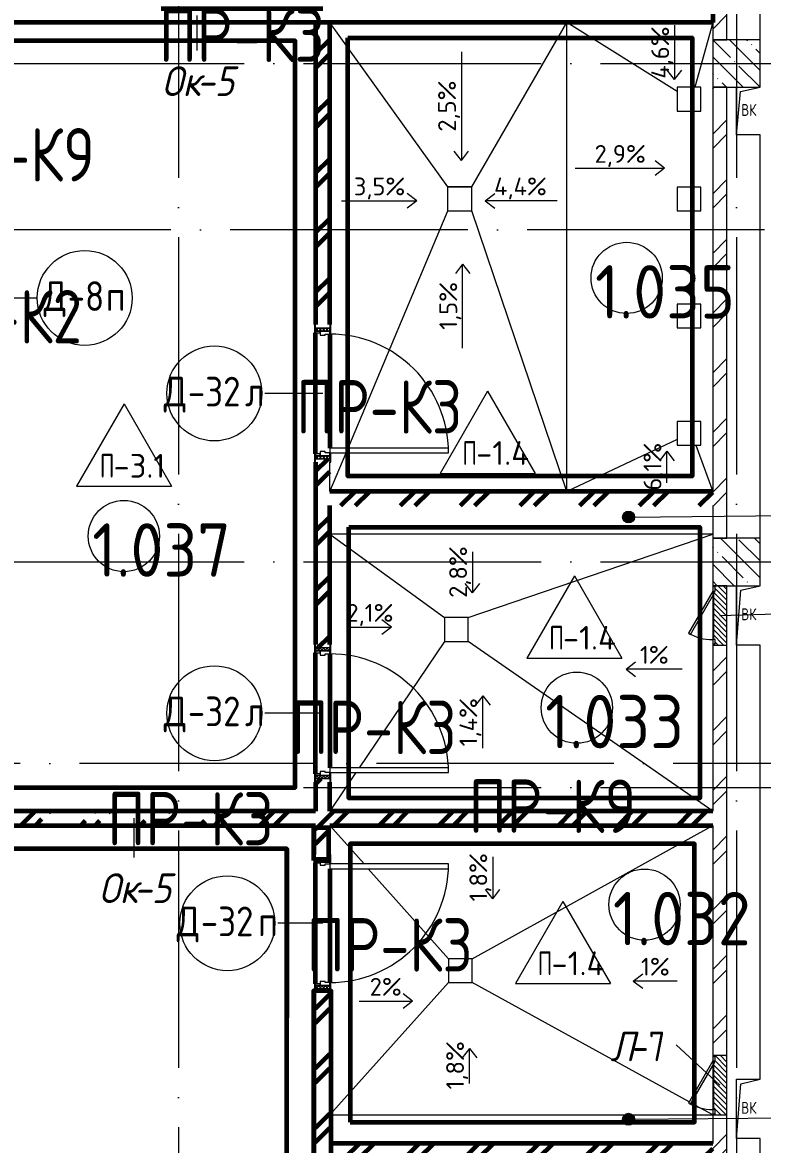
# Model space of a CAD drawing. Header units: millimetres. Extents: x -592259 to 288321, y -552984 to 293768.
# Drawn here: x 119874 to 126108, y 23415 to 32872 of the extents above; entities that cross this region are included whole.
import ezdxf

# ---------------------------------------------------------------- set-up
doc = ezdxf.new("R2010")
doc.units = ezdxf.units.MM
doc.linetypes.add('ADSK_Линия сетки', pattern=[2500, 2000, -250, 0, -250])
doc.linetypes.add('ADSK_Невидимые', pattern=[500, 300, -200])
for name, color, linetype, lineweight in [('0) кирпич', 30, 'Continuous', 60), ('2)Фархверки', 40, 'Continuous', 30), ('3) Перемычки готовы', 3, 'Continuous', 30), ('4.1) Штук. 3 вып', 6, 'Continuous', 60), ('4.1.1) Штук.  швы3 вып.', 6, 'Continuous', 60), ('4.2) Штук 4 вып', 6, 'Continuous', 60), ('A-AREA-____-IDEN', 250, 'Continuous', 9), ('A-DETL-____-HDLN', 250, 'ADSK_Невидимые', 9), ('A-DETL-GENF-OTLN', 250, 'Continuous', 5), ('A-DOOR-____-IDEN', 250, 'Continuous', 9), ('A-DOOR-____-MCUT', 250, 'Continuous', 5), ('A-DOOR-____-OTLN', 250, 'Continuous', 5), ('A-DOOR-FRAM-MCUT', 250, 'Continuous', 5), ('A-DOOR-FRAM-OTLN', 250, 'Continuous', 5), ('A-FLOR-____-IDEN', 250, 'Continuous', 9), ('A-FLOR-____-OTLN', 250, 'Continuous', 9), ('A-GENM-____-MCUT', 250, 'Continuous', 25), ('A-GENM-____-OTLN', 250, 'Continuous', 9), ('A-GLAZ-____-IDEN', 250, 'Continuous', 9), ('A-GLAZ-____-OTLN', 250, 'Continuous', 5), ('A-WALL-____-MCUT', 250, 'Continuous', 13), ('A-WALL-____-PATT', 250, 'Continuous', 13), ('G-____-____-DIMS', 250, 'Continuous', 9), ('G-____-____-TEXT', 250, 'Continuous', 9), ('S-COLS-____-MCUT', 250, 'Continuous', 25), ('S-COLS-____-OTLN', 250, 'Continuous', 9), ('S-GRID-____-OTLN', 250, 'Continuous', 9)]:
    doc.layers.add(name, color=color, linetype=linetype, lineweight=lineweight)
doc.styles.add('GOST Common_1', font='', dxfattribs={"width": 0.9, "height": 250})
doc.styles.add('ISOCPEUR', font='isocpeur.ttf', dxfattribs={"width": 0.8, "height": 100})
doc.styles.add('ISOCPEUR_1', font='isocpeur.ttf', dxfattribs={"width": 0.9, "height": 250})
doc.styles.add('ISOCPEUR_2', font='isocpeur.ttf', dxfattribs={"height": 160})
doc.styles.add('ISOCPEUR_3', font='isocpeur.ttf', dxfattribs={"height": 250})
doc.styles.add('ISOCPEUR_I', font='isocpeui.ttf', dxfattribs={"width": 0.9, "height": 12.5})
doc.styles.add('ISOCPEUR_I_1', font='ГОСТ тип А.ttf', dxfattribs={"height": 2500})
doc.styles.get('GOST Common_1').set_extended_font_data('GOST Common')
pattern_1 = [(45, (12287.9, -0.0006), (-251.4472, 251.4472), []), (45, (12287.9, 381), (-251.4472, 251.4472), [])]
pattern_2 = [(135, (1751.41, 124.685), (-14.14214, -14.14214), []), (225, (1751.41, 124.685), (14.14214, -14.14214), [])]
pattern_3 = [(45, (-371.384, 124.685), (-14.1421, 14.1421), []), (135, (-371.384, 124.685), (-14.1421, -14.1421), [])]
pattern_4 = [(135, (12287.91, -0.0006), (-142.5612, -142.5612), []), (135, (12430.48, -0.0006), (-142.5612, -142.5612), [252.016, -50.403, 3.353, -47.05])]
pattern_5 = [(45, (125, 0), (-22.6274, 22.6274), [])]

# ---------------------------------------------------------------- blocks, each defined once
blk = doc.blocks.new('Дверь_СКБ_1Ст_Внутренняя - Д-32л_1100x2100h_Душ-42648193-АР1_Маркировочный план 1 этажа С2и3')
at = {"layer": 'A-DOOR-____-OTLN'}
h = blk.add_hatch(dxfattribs=at)
h.set_pattern_fill('FP_12', color=256, style=0, pattern_type=2)
h.set_pattern_definition(pattern_2)
h.paths.add_polyline_path([(562.5, 60), (537.5, 60), (537.5, -60), (562.5, -60)])
at = {"layer": 'A-DOOR-FRAM-OTLN'}
h = blk.add_hatch(dxfattribs=at)
h.set_pattern_fill('FP_13', color=256, style=0, pattern_type=2)
h.set_pattern_definition(pattern_3)
h.paths.add_polyline_path([(-512.5, -60), (-512.5, 60), (-537.5, 60), (-537.5, -60)])
at = {"layer": 'A-DOOR-____-MCUT'}
for p, q in [((512.5, 1060), (472.5, 1060)), ((472.5, 1060), (472.5, 60)), ((512.5, 60), (512.5, 1060)), ((472.5, 60), (512.5, 60))]:
    blk.add_line(p, q, dxfattribs=at)
at = {"layer": 'A-DOOR-____-OTLN'}
blk.add_arc((512.5, 60), 1000, 90, 180, dxfattribs=at)
at = {"layer": 'A-DOOR-FRAM-MCUT'}
for p, q in [((-497.5, 68), (-567.5, 68)), ((-567.5, 68), (-567.5, 60)), ((-567.5, 60), (-497.5, 60)), ((-512.5, 60), (-537.5, 60)), ((-537.5, 60), (-537.5, -60)), ((-487.5, 60), (-512.5, 60)), ((-512.5, 60), (-512.5, -20)), ((-512.5, -60), (-512.5, 60)), ((-497.5, 60), (-512.5, 60)), ((-512.5, 60), (-512.5, 59)), ((-512.5, 59), (-497.5, 59)), ((-497.5, 60), (-497.5, 68)), ((-497.5, 59), (-497.5, 60)), ((-487.5, 20), (-487.5, 60)), ((-477.5, 20), (-487.5, 20)), ((-477.5, -20), (-477.5, 20)), ((512.5, 20), (502.5, 20)), ((502.5, 20), (502.5, -20)), ((512.5, 60), (512.5, 20)), ((537.5, 60), (512.5, 60)), ((592.5, 68), (522.5, 68)), ((522.5, 68), (522.5, 60)), ((537.5, 60), (522.5, 60)), ((522.5, 60), (522.5, 59)), ((522.5, 60), (592.5, 60)), ((522.5, 59), (537.5, 59)), ((537.5, -20), (537.5, 60)), ((562.5, 60), (537.5, 60)), ((537.5, 60), (537.5, -60)), ((537.5, 59), (537.5, 60)), ((562.5, -60), (562.5, 60)), ((592.5, 60), (592.5, 68)), ((-497.5, -60), (-567.5, -60)), ((-567.5, -60), (-567.5, -68)), ((-567.5, -68), (-497.5, -68)), ((-537.5, -60), (-512.5, -60)), ((-512.5, -20), (-477.5, -20)), ((-497.5, -20), (-512.5, -20)), ((-512.5, -20), (-512.5, -60)), ((-512.5, -60), (-497.5, -60)), ((-497.5, -60), (-497.5, -20)), ((-497.5, -68), (-497.5, -60)), ((502.5, -20), (537.5, -20)), ((537.5, -20), (522.5, -20)), ((522.5, -20), (522.5, -60)), ((522.5, -60), (537.5, -60)), ((592.5, -60), (522.5, -60)), ((522.5, -60), (522.5, -68)), ((522.5, -68), (592.5, -68)), ((537.5, -60), (537.5, -20)), ((537.5, -60), (562.5, -60)), ((592.5, -68), (592.5, -60))]:
    blk.add_line(p, q, dxfattribs=at)
blk = doc.blocks.new('Дверь_СКБ_1Ст_Внутренняя - Д-32п_1100x2100h_Душ-42648261-АР1_Маркировочный план 1 этажа С2и3')
at = {"layer": 'A-DOOR-____-OTLN'}
h = blk.add_hatch(dxfattribs=at)
h.set_pattern_fill('FP_12', color=256, style=0, pattern_type=2)
h.set_pattern_definition(pattern_2)
h.paths.add_polyline_path([(562.5, 60), (537.5, 60), (537.5, -60), (562.5, -60)])
at = {"layer": 'A-DOOR-FRAM-OTLN'}
h = blk.add_hatch(dxfattribs=at)
h.set_pattern_fill('FP_13', color=256, style=0, pattern_type=2)
h.set_pattern_definition(pattern_3)
h.paths.add_polyline_path([(-512.5, 60), (-537.5, 60), (-537.5, -60), (-512.5, -60)])
at = {"layer": 'A-DOOR-____-MCUT'}
for p, q in [((-487.5, 1060), (-487.5, 60)), ((-447.5, 1060), (-487.5, 1060)), ((-447.5, 60), (-447.5, 1060)), ((-487.5, 60), (-447.5, 60))]:
    blk.add_line(p, q, dxfattribs=at)
at = {"layer": 'A-DOOR-____-OTLN'}
blk.add_arc((-487.5, 60), 1000, 360, 90, dxfattribs=at)
at = {"layer": 'A-DOOR-FRAM-MCUT'}
for p, q in [((-497.5, 68), (-567.5, 68)), ((-567.5, 68), (-567.5, 60)), ((-567.5, 60), (-497.5, 60)), ((-512.5, 60), (-537.5, 60)), ((-537.5, 60), (-537.5, -60)), ((-487.5, 60), (-512.5, 60)), ((-512.5, 60), (-512.5, -20)), ((-512.5, -60), (-512.5, 60)), ((-497.5, 60), (-512.5, 60)), ((-512.5, 60), (-512.5, 59)), ((-512.5, 59), (-497.5, 59)), ((-497.5, 60), (-497.5, 68)), ((-497.5, 59), (-497.5, 60)), ((-487.5, 20), (-487.5, 60)), ((-477.5, 20), (-487.5, 20)), ((-477.5, -20), (-477.5, 20)), ((512.5, 20), (502.5, 20)), ((502.5, 20), (502.5, -20)), ((512.5, 60), (512.5, 20)), ((537.5, 60), (512.5, 60)), ((592.5, 68), (522.5, 68)), ((522.5, 68), (522.5, 60)), ((537.5, 60), (522.5, 60)), ((522.5, 60), (522.5, 59)), ((522.5, 60), (592.5, 60)), ((522.5, 59), (537.5, 59)), ((537.5, -20), (537.5, 60)), ((562.5, 60), (537.5, 60)), ((537.5, 60), (537.5, -60)), ((537.5, 59), (537.5, 60)), ((562.5, -60), (562.5, 60)), ((592.5, 60), (592.5, 68)), ((-497.5, -60), (-567.5, -60)), ((-567.5, -60), (-567.5, -68)), ((-567.5, -68), (-497.5, -68)), ((-537.5, -60), (-512.5, -60)), ((-512.5, -20), (-477.5, -20)), ((-497.5, -20), (-512.5, -20)), ((-512.5, -20), (-512.5, -60)), ((-512.5, -60), (-497.5, -60)), ((-497.5, -60), (-497.5, -20)), ((-497.5, -68), (-497.5, -60)), ((502.5, -20), (537.5, -20)), ((537.5, -20), (522.5, -20)), ((522.5, -20), (522.5, -60)), ((522.5, -60), (537.5, -60)), ((592.5, -60), (522.5, -60)), ((522.5, -60), (522.5, -68)), ((522.5, -68), (592.5, -68)), ((537.5, -60), (537.5, -20)), ((537.5, -60), (562.5, -60)), ((592.5, -68), (592.5, -60))]:
    blk.add_line(p, q, dxfattribs=at)
blk = doc.blocks.new('_Wn_-As_OpeningMEP_floor__Rectangular - _Wn_-As_OpeningMEP_floor__Rectangular-34705337-АР1_Маркировочный план 1 этажа С2и3')
at = {"layer": 'A-DETL-GENF-OTLN', "lineweight": 5}
for p, q in [((-100, -150), (-64.6, 214.6)), ((-64.6, 214.6), (100, 250))]:
    blk.add_line(p, q, dxfattribs=at)
blk = doc.blocks.new('_Wn_-As_OpeningMEP_floor__Rectangular - _Wn_-As_OpeningMEP_floor__Rectangular-34705469-АР1_Маркировочный план 1 этажа С2и3')
at = {"layer": 'A-DETL-GENF-OTLN', "lineweight": 5}
for p, q in [((-62.2, 262.2), (100, 300)), ((-100, -200), (-62.2, 262.2))]:
    blk.add_line(p, q, dxfattribs=at)
blk = doc.blocks.new('АР_Люк - ЛРС_ВК_500х400_наружный_NCS S 1000-N-V133-АР1_Маркировочный план 1 этажа С2и3')
at = {"layer": 'A-DOOR-____-OTLN'}
h = blk.add_hatch(dxfattribs=at)
h.set_pattern_fill('FP_148', color=256, style=0, pattern_type=2)
h.set_pattern_definition(pattern_5)
h.paths.add_polyline_path([(-125, 50), (-124, -60), (375, -60), (375, 60), (365, 60), (365, 40), (330, 40), (330, 60), (320, 42.7), (290, 60), (-80, 60), (-80, 40), (-115, 40), (-115, 60), (-125, 60), (-125, 53)])
at = {"layer": 'A-DETL-GENF-OTLN', "lineweight": 5}
for p, q in [((375, 60), (-125, 60)), ((-125, 60), (-125, -60)), ((375, -60), (375, 60)), ((-125, -60), (375, -60))]:
    blk.add_line(p, q, dxfattribs=at)
at = {"layer": 'A-DOOR-____-MCUT', "lineweight": 5}
for p, q in [((-25.1, 265), (-35.1, 247.7)), ((-35.1, 247.7), (320, 42.7)), ((330, 60), (-25.1, 265)), ((-80, 60), (-115, 60)), ((-115, 60), (-115, 40)), ((-115, 40), (-80, 40)), ((-80, 40), (-80, 60)), ((320, 42.7), (330, 60)), ((365, 60), (330, 60)), ((330, 60), (330, 40)), ((330, 40), (365, 40)), ((365, 40), (365, 60))]:
    blk.add_line(p, q, dxfattribs=at)
blk.add_arc((330, 60), 410, 150, 180, dxfattribs=at)
at = {"layer": 'A-DOOR-____-OTLN'}
blk.add_line((330, 60), (-25.1, 265), dxfattribs=at)
blk = doc.blocks.new('ASML_АР_Отделка Люка - ВО Отделка люков_Грунтовка 0_Шпатлевка 0_Окраска 0_0-42722003-АР1_Маркировочный план 1 этажа С2и3')
at = {"layer": 'A-GENM-____-MCUT', "lineweight": 5}
for p, q in [((-240, 3), (-250, 3)), ((-250, 3), (-250, 0)), ((177.1, 3), (-205, 3)), ((205, 3), (201, 3)), ((250, 3), (240, 3)), ((250, 0), (250, 3)), ((-250, 0), (-240, 0)), ((-205, 0), (182.3, 0)), ((199.2, 0), (205, 0)), ((240, 0), (250, 0))]:
    blk.add_line(p, q, dxfattribs=at)
blk = doc.blocks.new('АР_Люк - ЛРС_ВК_500х400_наружный_NCS S 1000-N-V134-АР1_Маркировочный план 1 этажа С2и3')
at = {"layer": 'A-DOOR-____-OTLN'}
h = blk.add_hatch(dxfattribs=at)
h.set_pattern_fill('FP_148', color=256, style=0, pattern_type=2)
h.set_pattern_definition(pattern_5)
h.paths.add_polyline_path([(-125, -60), (375, -60), (375, 60), (365, 60), (365, 40), (330, 40), (330, 60), (320, 42.7), (290, 60), (-80, 60), (-80, 40), (-115, 40), (-115, 60), (-125, 60), (-125, 19.6)])
at = {"layer": 'A-DETL-GENF-OTLN', "lineweight": 5}
for p, q in [((375, 60), (-125, 60)), ((-125, 60), (-125, -60)), ((375, -60), (375, 60)), ((-125, -60), (375, -60))]:
    blk.add_line(p, q, dxfattribs=at)
at = {"layer": 'A-DOOR-____-MCUT', "lineweight": 5}
for p, q in [((-25.1, 265), (-35.1, 247.7)), ((-35.1, 247.7), (320, 42.7)), ((330, 60), (-25.1, 265)), ((-80, 60), (-115, 60)), ((-115, 60), (-115, 40)), ((-115, 40), (-80, 40)), ((-80, 40), (-80, 60)), ((320, 42.7), (330, 60)), ((365, 60), (330, 60)), ((330, 60), (330, 40)), ((330, 40), (365, 40)), ((365, 40), (365, 60))]:
    blk.add_line(p, q, dxfattribs=at)
blk.add_arc((330, 60), 410, 150, 180, dxfattribs=at)
at = {"layer": 'A-DOOR-____-OTLN'}
blk.add_line((330, 60), (-25.1, 265), dxfattribs=at)
blk = doc.blocks.new('AAR_СКБ_Марка_Помещения_мал - Номер-28977439-АР1_Маркировочный план 1 этажа С2и3')
at = {"layer": 'A-AREA-____-IDEN'}
blk.add_circle((-0.028, 0), 3, dxfattribs=at)
blk = doc.blocks.new('AAR_СКБ_Марка_Перекрытия - Марка пола-17325028-АР1_Маркировочный план 1 этажа С2и3')
at = {"layer": 'A-FLOR-____-IDEN'}
for p, q in [((0, 6.932), (-4.002, 0)), ((0, 6.932), (4.002, 0)), ((-4.002, 0), (4.002, 0))]:
    blk.add_line(p, q, dxfattribs=at)
blk = doc.blocks.new('ADSK_Марка_Дверь - Типоразмер_ADSK_Марка-30565456-АР1_Маркировочный план 1 этажа С2и3')
at = {"layer": 'A-DOOR-____-IDEN'}
blk.add_circle((0, 0), 4, dxfattribs=at)

msp = doc.modelspace()

# ---------------------------------------------------------------- hatches: boundary and pattern name
at = {"layer": '0) кирпич'}
h = msp.add_hatch(dxfattribs=at)
h.set_pattern_fill('FP_4', color=256, style=0, pattern_type=2)
h.set_pattern_definition(pattern_1)
h.paths.add_polyline_path([(122462.9138, 19225), (122462.9138, 19614.9994), (122342.9138, 19614.8316), (122342.9138, 19225)])
h.paths.add_polyline_path([(122462.9138, 20714.9994), (122462.9138, 24729.9994), (122342.9138, 24729.9994), (122342.9138, 20714.9994), (122435.6441, 20714.9994)])
h.paths.add_polyline_path([(122342.9138, 25829.9994), (122462.9138, 25829.9994), (122462.9138, 26105), (122342.9138, 26105), (122342.9138, 25859.9994)])
h.paths.add_polyline_path([(122342.9138, 26225), (122462.9138, 26225), (122462.9138, 26499.9994), (122342.9138, 26499.9994), (122342.9138, 26229.4651)])
h.paths.add_polyline_path([(122462.9138, 27599.9994), (122462.9138, 29194.9994), (122342.9138, 29194.9994), (122342.9138, 27599.9994)])
h.paths.add_polyline_path([(122342.9138, 30294.9994), (122462.9138, 30294.9994), (122462.9138, 32869.9994), (122342.9138, 32869.9994), (122342.9138, 30324.9994)])
h = msp.add_hatch(dxfattribs=at)
h.set_pattern_fill('FP_4', color=256, style=0, pattern_type=2)
h.set_pattern_definition(pattern_1)
h.paths.add_polyline_path([(124909.4079, 28799.9994), (125687.9144, 28799.9994), (125687.9144, 28919.9994), (122462.9138, 28919.9994), (122462.9138, 28799.9994), (124499.0987, 28799.9994)])
h = msp.add_hatch(dxfattribs=at)
h.set_pattern_fill('FP_4', color=256, style=0, pattern_type=2)
h.set_pattern_definition(pattern_1)
h.paths.add_polyline_path([(123662.9138, 26105), (125687.9144, 26105), (125687.9144, 26225), (119042.9138, 26225), (119042.9138, 26105), (123629.6001, 26105)])
h.paths.add_polyline_path([(117391.1526, 26105), (117942.9138, 26105), (117942.9138, 26225), (117187.8919, 26225), (117187.8919, 26105), (117203.3127, 26105)])
h.paths.add_polyline_path([(121517.9138, 26145), (120037.9138, 26145), (120037.9138, 26215), (121587.9138, 26215), (121587.9138, 26145)])
h = msp.add_hatch(dxfattribs=at)
h.set_pattern_fill('FP_4', color=256, style=0, pattern_type=2)
h.set_pattern_definition(pattern_1)
h.paths.add_polyline_path([(124909.4079, 23304.9994), (125687.9144, 23304.9994), (125687.9144, 23424.9994), (122462.9138, 23424.9994), (122462.9138, 23304.9994), (124068.7362, 23304.9994)])
at = {"layer": 'A-WALL-____-PATT', "lineweight": 15, "true_color": 0x000000}
h = msp.add_hatch(dxfattribs=at)
h.set_pattern_fill('FP_4', color=18, style=0, pattern_type=2)
h.set_pattern_definition(pattern_1)
h.paths.add_polyline_path([(125807.9144, 19424.9994), (125807.9144, 22424.9994), (125687.9144, 22424.9994), (125687.9144, 19424.9994)])
h.paths.add_polyline_path([(125687.9144, 22824.9994), (125807.9143, 22825), (125807.9144, 23664.9994), (125687.9144, 23664.9994), (125687.9144, 22953.0468)])
h.paths.add_polyline_path([(125687.9144, 24164.9994), (125807.9144, 24164.9994), (125807.9144, 27624.9994), (125687.9144, 27624.9994), (125687.9144, 24779.9994)])
h.paths.add_polyline_path([(125687.9144, 28524.9994), (125807.9144, 28524.9994), (125807.9144, 32324.9994), (125687.9144, 32324.9678), (125687.9144, 28559.9994)])
h.paths.add_polyline_path([(125756.261, 32724.9994), (125807.9144, 32724.9994), (125807.9144, 34855), (125687.9144, 34855), (125687.9144, 32724.9994), (125725.2662, 32724.9994)])
h.paths.add_polyline_path([(125697.9144, 35355), (125807.9144, 35355), (125807.9141, 35574.9994), (125687.9144, 35574.9994), (125687.9144, 35355), (125694.9144, 35355)])
at = {"layer": 'G-____-____-TEXT', "true_color": 0x000000}
h = msp.add_hatch(color=18, dxfattribs=at)
edge = h.paths.add_edge_path()
edge.add_arc((124979.1334, 28703.4397), 50, 0, 360)
h = msp.add_hatch(color=18, dxfattribs=at)
edge = h.paths.add_edge_path()
edge.add_arc((124979.1334, 23628.4397), 50, 0, 360)
at = {"layer": 'S-COLS-____-OTLN', "lineweight": 5, "true_color": 0x000000}
h = msp.add_hatch(dxfattribs=at)
h.set_pattern_fill('FP_1', color=18, style=0, pattern_type=2)
h.set_pattern_definition(pattern_4)
h.paths.add_polyline_path([(125807.9144, 32324.9994), (126087.8913, 32324.9994), (126087.8919, 32724.9994), (125687.8919, 32724.9994), (125687.9144, 32324.9994)])
h = msp.add_hatch(dxfattribs=at)
h.set_pattern_fill('FP_1', color=18, style=0, pattern_type=2)
h.set_pattern_definition(pattern_4)
h.paths.add_polyline_path([(125739.4814, 28124.9994), (126087.8919, 28124.9994), (126087.8919, 28524.9994), (125687.8919, 28524.9994), (125687.9144, 28124.9994), (125697.9144, 28124.9994)])

# ---------------------------------------------------------------- linework, layer by layer
at = {"layer": '0) кирпич'}
for p, q in [((122342.9138, 32869.9994), (122342.9138, 30324.9994)), ((122462.9138, 30324.9994), (122462.9138, 32869.9994)), ((122342.9138, 29234.9994), (122342.9138, 30254.9994)), ((122462.9138, 30244.9994), (122462.9138, 29284.9994)), ((122342.9138, 29164.9994), (122342.9138, 27629.9994)), ((125687.9144, 28919.9994), (122462.9138, 28919.9994)), ((122462.9138, 27629.9994), (122462.9138, 28799.9994)), ((122342.9138, 26539.9994), (122342.9138, 27559.9994)), ((122462.9138, 27549.9994), (122462.9138, 26589.9994)), ((122342.9138, 26469.9994), (122342.9138, 26225)), ((122462.9138, 26225), (122462.9138, 26469.9994)), ((122342.9138, 26225), (119462.9138, 26225)), ((125687.9144, 26225), (122462.9138, 26225)), ((119072.9138, 26105), (122342.9138, 26105)), ((122462.9138, 26105), (125687.9144, 26105)), ((122342.9138, 24769.9994), (122342.9138, 25789.9994)), ((122462.9138, 25739.9994), (122462.9138, 24779.9994)), ((125687.9144, 23424.9994), (122462.9138, 23424.9994))]:
    msp.add_line(p, q, dxfattribs=at)
for points in [[(125687.9144, 32869.9994), (119462.9138, 32869.9994), (119462.9138, 32989.9994), (125687.9144, 32989.9994)], [(122326.9138, 25809.9994), (122454.9138, 25809.9994), (122454.9138, 26085), (122326.9138, 26085)], [(122326.9138, 20694.9994), (122474.9138, 20694.9994), (122474.9138, 24709.9994), (122326.9138, 24709.9994)]]:
    msp.add_lwpolyline(points, close=True, dxfattribs=at)
at = {"layer": '4.1) Штук. 3 вып'}
msp.add_lwpolyline([(117558.8204, 19464.9994), (122099.955, 19464.9994), (122099.955, 25906.1101), (117558.8204, 25906.1101)], close=True, dxfattribs=at)
at = {"layer": '4.1.1) Штук.  швы3 вып.'}
msp.add_lwpolyline([(122099.955, 25906.1101), (122099.955, 24481.7348)], dxfattribs=at)
at = {"layer": '4.2) Штук 4 вып'}
for points in [[(122613.6493, 32742.7997), (125514.8326, 32742.7997), (125514.8326, 29048.9995), (122613.6493, 29048.9995)], [(119575.2495, 26425), (122169.9879, 26425), (122169.9879, 32717.7487), (119575.2495, 32717.7487)], [(122623.3187, 28618.6907), (125579.7989, 28618.6907), (125579.7989, 26334.7133), (122623.3187, 26334.7133)], [(122633.1879, 23604.1853), (125535.8828, 23604.1853), (125535.8828, 25948.4163), (122633.1879, 25948.4163)]]:
    msp.add_lwpolyline(points, close=True, dxfattribs=at)
at = {"layer": 'A-DETL-____-HDLN', "color": 18, "true_color": 0x000000}
msp.add_line((123457.8546, 31485.2517), (123657.8546, 31485.2517), dxfattribs=at)
at = {"layer": 'A-DOOR-____-IDEN', "color": 18, "true_color": 0x000000}
for p, q in [((119402.9138, 30549.9994), (119998.6773, 30549.9994)), ((122402.9138, 29744.9994), (121916.1048, 29744.9994)), ((125747.9144, 27874.9994), (126755.557, 27904.5229)), ((122402.9138, 27049.9994), (121916.1048, 27049.9994)), ((122402.9138, 25279.9994), (122025.2069, 25279.9994)), ((125747.9144, 23914.9994), (125380.1776, 24256.0854))]:
    msp.add_line(p, q, dxfattribs=at)
at = {"layer": 'A-FLOR-____-OTLN', "color": 18, "lineweight": 5, "true_color": 0x000000}
for p, q in [((126087.8919, 32724.9994), (126087.8919, 35574.9994)), ((125387.9144, 32324.9678), (125387.9144, 32124.9678)), ((125587.9144, 32324.9678), (125387.9144, 32324.9678)), ((125587.9144, 32124.9678), (125587.9144, 32324.9678)), ((125887.9141, 31924.9836), (125887.9141, 32324.9836)), ((125387.9144, 32124.9678), (125587.9144, 32124.9678)), ((126087.8919, 31924.9836), (125887.9141, 31924.9836)), ((126087.8919, 28524.9994), (126087.8919, 31924.9836)), ((123457.8546, 31285.2517), (123457.8546, 31485.2517)), ((123657.8546, 31485.2517), (123457.8546, 31485.2517)), ((123657.8546, 31285.2517), (123657.8546, 31485.2517)), ((125387.9144, 31484.4397), (125387.9144, 31284.4397)), ((125587.9144, 31484.4397), (125387.9144, 31484.4397)), ((125587.9144, 31284.4397), (125587.9144, 31484.4397)), ((123457.8546, 31285.2517), (123657.8546, 31285.2517)), ((125387.9144, 31284.4397), (125587.9144, 31284.4397)), ((125387.9144, 30496.9397), (125387.9144, 30296.9397)), ((125587.9144, 30496.9397), (125387.9144, 30496.9397)), ((125587.9144, 30296.9397), (125587.9144, 30496.9397)), ((125387.9144, 30296.9397), (125587.9144, 30296.9397)), ((125387.9144, 29509.4397), (125387.9144, 29309.4397)), ((125587.9144, 29509.4397), (125387.9144, 29509.4397)), ((125587.9144, 29309.4397), (125587.9144, 29509.4397)), ((125387.9144, 29309.4397), (125587.9144, 29309.4397)), ((125687.9144, 28559.9994), (122462.9138, 28559.9994)), ((125887.8919, 27624.9998), (125887.8919, 28124.9994)), ((123629.6001, 27855.7122), (123429.6001, 27855.7122)), ((123429.6001, 27855.7122), (123429.6001, 27655.7122)), ((123629.6001, 27655.7122), (123629.6001, 27855.7122)), ((123429.6001, 27655.7122), (123629.6001, 27655.7122)), ((126087.8919, 27624.9998), (125887.8919, 27624.9998)), ((126087.9646, 23965.2976), (126087.8919, 27624.9998)), ((123662.9138, 24979.9994), (123462.9138, 24979.9994)), ((123462.9138, 24979.9994), (123462.9138, 24779.9994)), ((123662.9138, 24779.9994), (123662.9138, 24979.9994)), ((123462.9138, 24779.9994), (123662.9138, 24779.9994)), ((125887.9646, 23465.298), (125887.9646, 23965.2976)), ((125887.9646, 23965.2976), (126087.9646, 23965.2976)), ((122462.9138, 23664.9994), (125687.9144, 23664.9994)), ((126087.9646, 23465.298), (125887.9646, 23465.298)), ((126087.8985, 19424.9994), (126087.9646, 23465.298))]:
    msp.add_line(p, q, dxfattribs=at)
at = {"layer": 'A-FLOR-____-OTLN', "color": 18, "true_color": 0x000000}
for p, q in [((123457.8546, 31485.2517), (122462.9138, 32869.9994)), ((123657.8546, 31485.2517), (124458.4794, 32869.9994)), ((124458.4794, 28919.9994), (124458.4794, 32869.9994)), ((125387.9144, 32288.4315), (124458.4794, 32869.9994)), ((125687.9144, 32869.9994), (125538.584, 32324.9678)), ((125507.9883, 32124.9678), (125507.9883, 31484.4397)), ((122616.4507, 29284.9994), (123457.8546, 31285.2517)), ((124458.4794, 28919.9994), (123657.8546, 31285.2517)), ((125507.9883, 31284.4397), (125507.9883, 30496.9397)), ((125507.9883, 30296.9397), (125507.9883, 29509.4397)), ((125387.9144, 29356.8605), (124458.4794, 28919.9994)), ((122462.9138, 28919.9994), (122599.6247, 29244.9994)), ((125545.8698, 29309.4397), (125687.9144, 28919.9994)), ((122462.9138, 28559.9994), (123429.6001, 27855.7122)), ((123629.6001, 27855.7122), (125687.9144, 28559.9994)), ((123429.6001, 27655.7122), (122709.5322, 26589.9994)), ((125687.9144, 26225), (123629.6001, 27655.7122)), ((122682.5055, 26549.9994), (122462.9138, 26225)), ((122462.9138, 26105), (122751.8031, 25779.9994)), ((123662.9138, 24979.9994), (125687.9144, 26105)), ((122787.3586, 25739.9994), (123462.9138, 24979.9994)), ((123462.9138, 24779.9994), (122462.9138, 23664.9994)), ((125488.5863, 23774.7529), (123662.9138, 24779.9994)), ((125687.9144, 23664.9994), (125506.1096, 23765.1043))]:
    msp.add_line(p, q, dxfattribs=at)
at = {"layer": 'A-GLAZ-____-IDEN', "color": 18, "lineweight": 15, "true_color": 0x000000}
for p, q in [((121342.9138, 32929.9994), (121342.9138, 32635.3574)), ((120812.9138, 26165), (120812.9138, 25834.2764))]:
    msp.add_line(p, q, dxfattribs=at)
at = {"layer": 'A-WALL-____-MCUT', "color": 18, "lineweight": 15, "true_color": 0x000000}
for p, q in [((125807.9144, 32724.9994), (125807.9144, 35575)), ((125687.9144, 32869.9994), (125687.9144, 32724.9994)), ((125687.9144, 32724.9994), (125807.9144, 32724.9994)), ((125687.9144, 32324.9994), (125687.9144, 28919.9994)), ((125807.9144, 32324.9994), (125687.9144, 32324.9994)), ((125807.9144, 28524.9994), (125807.9144, 32324.9994)), ((122462.9138, 28919.9994), (122462.9138, 29164.9994)), ((125687.9144, 28799.9994), (125687.9144, 28524.9994)), ((125687.9144, 28524.9994), (125807.9144, 28524.9994)), ((125687.9144, 28124.9994), (125687.9144, 28114.9994)), ((125694.9144, 28124.9994), (125687.9144, 28124.9994)), ((125807.9144, 28124.9994), (125697.9144, 28124.9994)), ((125807.9144, 22824.9994), (125807.9144, 28124.9994)), ((125687.9144, 28039.9994), (125687.9144, 27669.9994)), ((125687.9144, 27634.9994), (125687.9144, 26225)), ((122342.9138, 26105), (122342.9138, 25859.9994)), ((122462.9138, 25859.9994), (122462.9138, 26105)), ((125687.9144, 26105), (125687.9144, 24154.9994)), ((122342.9138, 24699.9994), (122342.9138, 20744.9994)), ((122462.9138, 23424.9994), (122462.9138, 24699.9994)), ((125687.9144, 24079.9994), (125687.9144, 23709.9994)), ((125687.9144, 23674.9994), (125687.9144, 23424.9994))]:
    msp.add_line(p, q, dxfattribs=at)
at = {"layer": 'G-____-____-DIMS', "color": 18, "true_color": 0x000000}
for p, q in [((125366.7583, 32848.1309), (125366.7583, 32389.9404)), ((123571.0797, 32622.7379), (123571.0797, 31707.3447)), ((125366.7583, 32389.9404), (125305.3721, 32469.9404)), ((125366.7583, 32389.9404), (125428.1445, 32469.9404)), ((123571.0797, 31707.3447), (123509.6935, 31787.3447)), ((123571.0797, 31707.3447), (123632.4658, 31787.3447)), ((125282.8788, 31642.6775), (125202.8788, 31704.0636)), ((124530.4236, 31642.6775), (125282.8788, 31642.6775)), ((125282.8788, 31642.6775), (125202.8788, 31581.2913)), ((123194.9226, 31368.881), (123114.9226, 31430.2672)), ((123772.7871, 31368.881), (123852.7871, 31430.2672)), ((122562.5426, 31368.881), (123194.9226, 31368.881)), ((123194.9226, 31368.881), (123114.9226, 31307.4949)), ((123772.7871, 31368.881), (123852.7871, 31307.4949)), ((124377.9093, 31368.881), (123772.7871, 31368.881)), ((123581.9828, 30834.629), (123520.5966, 30754.629)), ((123581.9828, 30834.629), (123643.3689, 30754.629)), ((123581.9828, 30125.9273), (123581.9828, 30834.629)), ((125301.9641, 29258.117), (125240.5779, 29178.117)), ((125301.9641, 29258.117), (125363.3503, 29178.117)), ((125301.9641, 28992.8652), (125301.9641, 29258.117)), ((123664.7005, 28409.4007), (123664.7005, 28063.3457)), ((123664.7005, 28063.3457), (123603.3143, 28143.3457)), ((123664.7005, 28063.3457), (123726.0866, 28143.3457)), ((122982.0676, 27774.6306), (122902.0676, 27836.0168)), ((122620.9709, 27774.6306), (122982.0676, 27774.6306)), ((122982.0676, 27774.6306), (122902.0676, 27713.2445)), ((124959.2128, 27421.0245), (125039.2128, 27482.4107)), ((124959.2128, 27421.0245), (125039.2128, 27359.6383)), ((125431.2392, 27421.0245), (124959.2128, 27421.0245)), ((123750.9618, 27197.525), (123689.5757, 27117.525)), ((123750.9618, 27197.525), (123812.348, 27117.525)), ((123750.9618, 26756.52), (123750.9618, 27197.525)), ((123834.8721, 25839.1016), (123834.8721, 25485.7566)), ((123834.8721, 25485.7566), (123773.4859, 25565.7566)), ((123834.8721, 25485.7566), (123896.2582, 25565.7566)), ((125018.2889, 24793.0209), (125098.2889, 24854.4071)), ((125018.2889, 24793.0209), (125098.2889, 24731.6347)), ((125390.0081, 24793.0209), (125018.2889, 24793.0209)), ((123159.4724, 24623.6105), (123079.4724, 24684.9966)), ((122709.1954, 24623.6105), (123159.4724, 24623.6105)), ((123159.4724, 24623.6105), (123079.4724, 24562.2243)), ((123639.0815, 24225.8607), (123577.6954, 24145.8607)), ((123639.0815, 24225.8607), (123700.4677, 24145.8607)), ((123639.0815, 23930.3), (123639.0815, 24225.8607))]:
    msp.add_line(p, q, dxfattribs=at)
at = {"layer": 'G-____-____-TEXT', "color": 18, "true_color": 0x000000}
for p, q in [((124979.1334, 28703.4397), (126617.9237, 28717.8591)), ((124979.1334, 23628.4397), (126617.9237, 23642.8591))]:
    msp.add_line(p, q, dxfattribs=at)
for centre in [(124979.1334, 28703.4397), (124979.1334, 23628.4397)]:
    msp.add_circle(centre, 50, dxfattribs=at)
at = {"layer": 'S-COLS-____-MCUT', "color": 18, "lineweight": 5, "true_color": 0x000000}
for p, q in [((125687.8919, 32724.9994), (125687.8919, 32324.9994)), ((126087.8919, 32724.9994), (125807.9144, 32724.9994)), ((126087.8919, 32324.9994), (126087.8919, 32724.9994)), ((125807.9144, 32324.9994), (126087.8919, 32324.9994)), ((125687.8919, 28524.9994), (125687.8919, 28124.9994)), ((126087.8919, 28524.9994), (125807.9144, 28524.9994)), ((126087.8919, 28124.9994), (126087.8919, 28524.9994)), ((125807.9144, 28124.9994), (126087.8919, 28124.9994))]:
    msp.add_line(p, q, dxfattribs=at)
at = {"layer": 'S-COLS-____-OTLN', "color": 18, "lineweight": 5, "true_color": 0x000000}
for p, q in [((125807.9144, 32724.9994), (125687.8919, 32724.9994)), ((125687.8919, 32324.9994), (125807.9144, 32324.9994)), ((125807.9144, 28524.9994), (125687.8919, 28524.9994)), ((125687.9144, 28124.9994), (125694.9144, 28124.9994)), ((125697.9144, 28124.9994), (125807.9144, 28124.9994))]:
    msp.add_line(p, q, dxfattribs=at)
at = {"layer": 'S-GRID-____-OTLN', "color": 18, "linetype": 'ADSK_Линия сетки', "true_color": 0x000000}
for p, q in [((121187.9138, 61063.6538), (121187.9138, -2919.5356)), ((125887.9138, 61063.6538), (125887.9138, -1649.5356)), ((77240.3519, 32525), (168626.8279, 32525)), ((168626.8279, 31125), (111607.9138, 31125)), ((77240.3519, 28325), (168626.8279, 28325)), ((167356.8279, 26625), (111607.9138, 26625)), ((77240.3519, 26425), (168626.8279, 26425))]:
    msp.add_line(p, q, dxfattribs=at)

# ---------------------------------------------------------------- block references
at = {"layer": 'A-AREA-____-IDEN', "color": 18, "true_color": 0x000000, "xscale": 99.99999999999993, "yscale": 99.99999999999993, "zscale": 99.99999999999993}
for p in [(124966.0672, 30718.9165), (120730.8572, 28543.0499), (124546.2327, 27096.8307), (125116.5919, 25436.7218)]:
    msp.add_blockref('AAR_СКБ_Марка_Помещения_мал - Номер-28977439-АР1_Маркировочный план 1 этажа С2и3', p, dxfattribs=at)
at = {"layer": 'A-DOOR-____-IDEN', "color": 18, "true_color": 0x000000, "xscale": 99.99999999999993, "yscale": 99.99999999999993, "zscale": 99.99999999999993}
for p in [(120398.6773, 30549.9994), (121490.8622, 29744.9994), (121490.8622, 27049.9994), (121599.9643, 25279.9994)]:
    msp.add_blockref('ADSK_Марка_Дверь - Типоразмер_ADSK_Марка-30565456-АР1_Маркировочный план 1 этажа С2и3', p, dxfattribs=at)
at = {"layer": 'A-DOOR-____-OTLN', "color": 18, "true_color": 0x000000}
for name, p, rotation in [('Дверь_СКБ_1Ст_Внутренняя - Д-32л_1100x2100h_Душ-42648193-АР1_Маркировочный план 1 этажа С2и3', (122402.9138, 29757.4994), 270), ('АР_Люк - ЛРС_ВК_500х400_наружный_NCS S 1000-N-V133-АР1_Маркировочный план 1 этажа С2и3', (125747.9144, 27749.9994), 90), ('Дверь_СКБ_1Ст_Внутренняя - Д-32л_1100x2100h_Душ-42648193-АР1_Маркировочный план 1 этажа С2и3', (122402.9138, 27062.4994), 270), ('Дверь_СКБ_1Ст_Внутренняя - Д-32п_1100x2100h_Душ-42648261-АР1_Маркировочный план 1 этажа С2и3', (122402.9138, 25292.4994), 270), ('АР_Люк - ЛРС_ВК_500х400_наружный_NCS S 1000-N-V134-АР1_Маркировочный план 1 этажа С2и3', (125747.9144, 23789.9994), 90)]:
    msp.add_blockref(name, p, dxfattribs=dict(at, rotation=rotation))
at = {"layer": 'A-FLOR-____-IDEN', "color": 18, "true_color": 0x000000, "xscale": 99.99999999999993, "yscale": 99.99999999999993, "zscale": 99.99999999999993}
for p in [(123791.8832, 29071.5511), (120730.661, 28963.8043), (124523.196, 27514.6145), (124426.4149, 24771.1074)]:
    msp.add_blockref('AAR_СКБ_Марка_Перекрытия - Марка пола-17325028-АР1_Маркировочный план 1 этажа С2и3', p, dxfattribs=at)
at = {"layer": 'A-GENM-____-OTLN', "color": 18, "lineweight": 5, "true_color": 0x000000, "rotation": 90}
for p in [(125697.9144, 27874.9994), (125697.9144, 23914.9994)]:
    msp.add_blockref('ASML_АР_Отделка Люка - ВО Отделка люков_Грунтовка 0_Шпатлевка 0_Окраска 0_0-42722003-АР1_Маркировочный план 1 этажа С2и3', p, dxfattribs=at)
at = {"layer": 'A-GLAZ-____-OTLN', "color": 18, "true_color": 0x000000}
for name, p in [('_Wn_-As_OpeningMEP_floor__Rectangular - _Wn_-As_OpeningMEP_floor__Rectangular-34705337-АР1_Маркировочный план 1 этажа С2и3', (125987.9141, 32074.9836)), ('_Wn_-As_OpeningMEP_floor__Rectangular - _Wn_-As_OpeningMEP_floor__Rectangular-34705469-АР1_Маркировочный план 1 этажа С2и3', (125987.8919, 27824.9996)), ('_Wn_-As_OpeningMEP_floor__Rectangular - _Wn_-As_OpeningMEP_floor__Rectangular-34705469-АР1_Маркировочный план 1 этажа С2и3', (125987.9646, 23665.2978))]:
    msp.add_blockref(name, p, dxfattribs=at)

# ---------------------------------------------------------------- texts
at = {"layer": '2)Фархверки', "char_height": 100, "width": 160.3375, "attachment_point": 1, "style": 'ISOCPEUR'}
for insert in [(125927.9352, 32183.9391), (125927.913, 27933.9551), (125927.9856, 23774.2532)]:
    msp.add_mtext('ВК', dxfattribs=dict(at, insert=insert))
at = {"layer": '3) Перемычки готовы', "char_height": 450, "width": 333.502, "attachment_point": 1, "style": 'ISOCPEUR_I_1'}
for s, insert in [('ПР-К3', (121022.828, 32988.8649)), ('ПР-К9', (119072.9812, 31981.804)), ('ПР-К2', (118984.4454, 30617.1218)), ('ПР-К3', (122179.2265, 29857.0882)), ('ПР-К3', (122131.3113, 27155.477)), ('ПР-К9', (123632.7933, 26491.6667)), ('ПР-К3', (120589.4535, 26385.9932)), ('ПР-К3', (122267.5093, 25322.6473))]:
    msp.add_mtext(s, dxfattribs=dict(at, insert=insert))
at = {"layer": 'A-AREA-____-IDEN', "color": 18, "true_color": 0x000000, "char_height": 450, "width": 609.2825, "attachment_point": 1, "style": 'ISOCPEUR_1'}
for s, insert in [('1.035', (124696.5668, 30826.4021)), ('1.037', (120461.3569, 28650.5355)), ('1.033', (124276.7324, 27204.3162)), ('1.032', (124847.0916, 25544.2073))]:
    msp.add_mtext(s, dxfattribs=dict(at, insert=insert))
at = {"layer": 'A-DOOR-____-IDEN', "color": 18, "true_color": 0x000000, "char_height": 250, "attachment_point": 1}
for s, insert, width, style in [('\\fGOST Common|b0|i0|c204|p34|;\\W.9;Д', (120052.6199, 30690.45), 245.316375, 'GOST Common_1'), ('-8', (120255.0261, 30690.45), 389.620125, 'GOST Common_1'), ('\\fGOST Common|b0|i0|c204|p34|;\\W.9;п', (120576.4949, 30690.45), 194.810062, 'GOST Common_1'), ('\\fGOST Common|b0|i0|c204|p34|;\\W.9;Д', (121064.7048, 29885.45), 245.316375, 'GOST Common_1'), ('-32', (121267.1111, 29885.45), 584.430187, 'GOST Common_1'), ('\\fGOST Common|b0|i0|c204|p34|;\\W.9;л', (121749.3142, 29885.45), 194.810062, 'GOST Common_1'), ('\\fGOST Common|b0|i0|c204|p34|;\\W.9;Д', (121064.7048, 27190.45), 245.316375, 'GOST Common_1'), ('-32', (121267.1111, 27190.45), 584.430187, 'GOST Common_1'), ('\\fGOST Common|b0|i0|c204|p34|;\\W.9;л', (121749.3142, 27190.45), 194.810062, 'GOST Common_1'), ('\\fGOST Common|b0|i0|c204|p34|;\\W.9;Д', (121173.8069, 25420.45), 245.316375, 'GOST Common_1'), ('-32', (121376.2131, 25420.45), 584.430187, 'GOST Common_1'), ('\\fGOST Common|b0|i0|c204|p34|;\\W.9;п', (121858.4163, 25420.45), 194.810062, 'GOST Common_1'), ('\\fISOCPEUR|b0|i1|c204|p34|;\\W.9;Л', (124826.6162, 24367.4396), 223.670812, 'ISOCPEUR_I_1'), ('-7', (125011.1631, 24367.4396), 404.0505, 'ISOCPEUR_I_1')]:
    msp.add_mtext(s, dxfattribs=dict(at, insert=insert, width=width, style=style))
at = {"layer": 'A-FLOR-____-IDEN', "color": 18, "true_color": 0x000000, "char_height": 200, "attachment_point": 1, "style": 'ISOCPEUR_2'}
for s, insert, width in [('\\fISOCPEUR|b0|i0|c204|p34|;\\W.7;П', (123579.6482, 29342.9369), 140.295312), ('-1.4', (123695.4035, 29342.9369), 398.438687), ('\\fISOCPEUR|b0|i0|c204|p34|;\\W.7;П', (120525.426, 29235.19), 140.295312), ('-3.1', (120641.1812, 29235.19), 381.60325), ('\\fISOCPEUR|b0|i0|c204|p34|;\\W.7;П', (124310.9611, 27786.0003), 140.295312), ('-1.4', (124426.7163, 27786.0003), 398.438687), ('\\fISOCPEUR|b0|i0|c204|p34|;\\W.7;П', (124214.18, 25042.4932), 140.295312), ('-1.4', (124329.9352, 25042.4932), 398.438687)]:
    msp.add_mtext(s, dxfattribs=dict(at, insert=insert, width=width))
at = {"layer": 'A-GLAZ-____-IDEN', "color": 18, "lineweight": 15, "true_color": 0x000000, "char_height": 250, "attachment_point": 1, "style": 'ISOCPEUR_I'}
for s, insert, width in [('Ок', (121047.8503, 32501.7115), 354.746719), ('-5', (121340.5456, 32501.7115), 336.70875), ('Ок', (120517.8503, 25700.6305), 354.746719), ('-5', (120810.5456, 25700.6305), 336.70875)]:
    msp.add_mtext(s, dxfattribs=dict(at, insert=insert, width=width))
at = {"layer": 'G-____-____-DIMS', "color": 18, "true_color": 0x000000, "char_height": 150, "attachment_point": 1, "rotation": 90, "line_spacing_factor": 1.149209, "style": 'ISOCPEUR_3'}
for s, insert, width in [('4,6%', (125170.7899, 32397.9279), 530.658563), ('2,5%', (123375.1113, 31951.4035), 512.730909), ('1,5%', (123386.0144, 30281.58), 476.8756), ('6,1%', (125105.9957, 28926.793), 476.8756), ('2,8%', (123468.7321, 28022.7354), 512.730909), ('1,4%', (123554.9935, 26770.8545), 494.803255), ('1,8%', (123638.9037, 25463.7309), 476.8756), ('1,8%', (123443.1132, 23879.3822), 476.8756)]:
    msp.add_mtext(s, dxfattribs=dict(at, insert=insert, width=width))
at = {"layer": 'G-____-____-DIMS', "color": 18, "true_color": 0x000000, "char_height": 150, "attachment_point": 1, "line_spacing_factor": 1.149209, "style": 'ISOCPEUR_3'}
for s, insert, width in [('2,9%', (124693.0133, 31838.6458), 512.730909), ('3,5%', (122665.0947, 31564.8494), 512.730909), ('4,4%', (123846.7706, 31564.8494), 548.586217), ('2,1%', (122602.8211, 27970.599), 476.8756), ('1%', (125074.9613, 27616.9929), 288.635232), ('1%', (125083.8838, 24988.9893), 288.635232), ('2%', (122799.1295, 24819.5788), 324.49054)]:
    msp.add_mtext(s, dxfattribs=dict(at, insert=insert, width=width))

doc.saveas('drawing.dxf')
